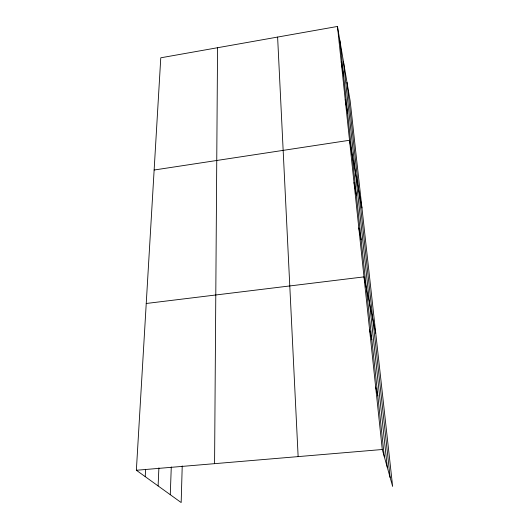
<?xml version="1.0" encoding="UTF-8"?>
<svg xmlns="http://www.w3.org/2000/svg" width="529" height="529" viewBox="0 0 529 529"><rect width="100%" height="100%" fill="white"/><g stroke="black" fill="none" stroke-linecap="round" stroke-linejoin="round"><path stroke-width="0.79" d="M214.582 463.669L217.558 47.722M182.227 465.91L181.169 502.55L136.363 470.268L160.776 57.8L337.462 26.45L350.165 100.966L392.637 486.416L382.282 449.505L337.462 26.45M170.278 494.701L171.277 466.948M158.098 485.926L158.898 467.867M145.224 476.649L145.607 469.316M154.131 170.014L349.524 140.271L361.962 207.996M146.235 303.481L363.992 276.879L375.749 333.158M136.363 470.268L382.282 449.505M375.676 387.116L377.838 395.93M369.599 329.772L371.841 339.803M358.807 227.939L361.162 239.816M354 182.525L356.387 195.089M345.225 99.71L347.652 113.318M341.212 61.853L343.652 75.859M346.991 82.359L390.131 477.495M343.513 61.933L387.327 467.484M339.902 40.766L384.345 456.851M277.613 37.07L298.138 456.613"/></g></svg>
